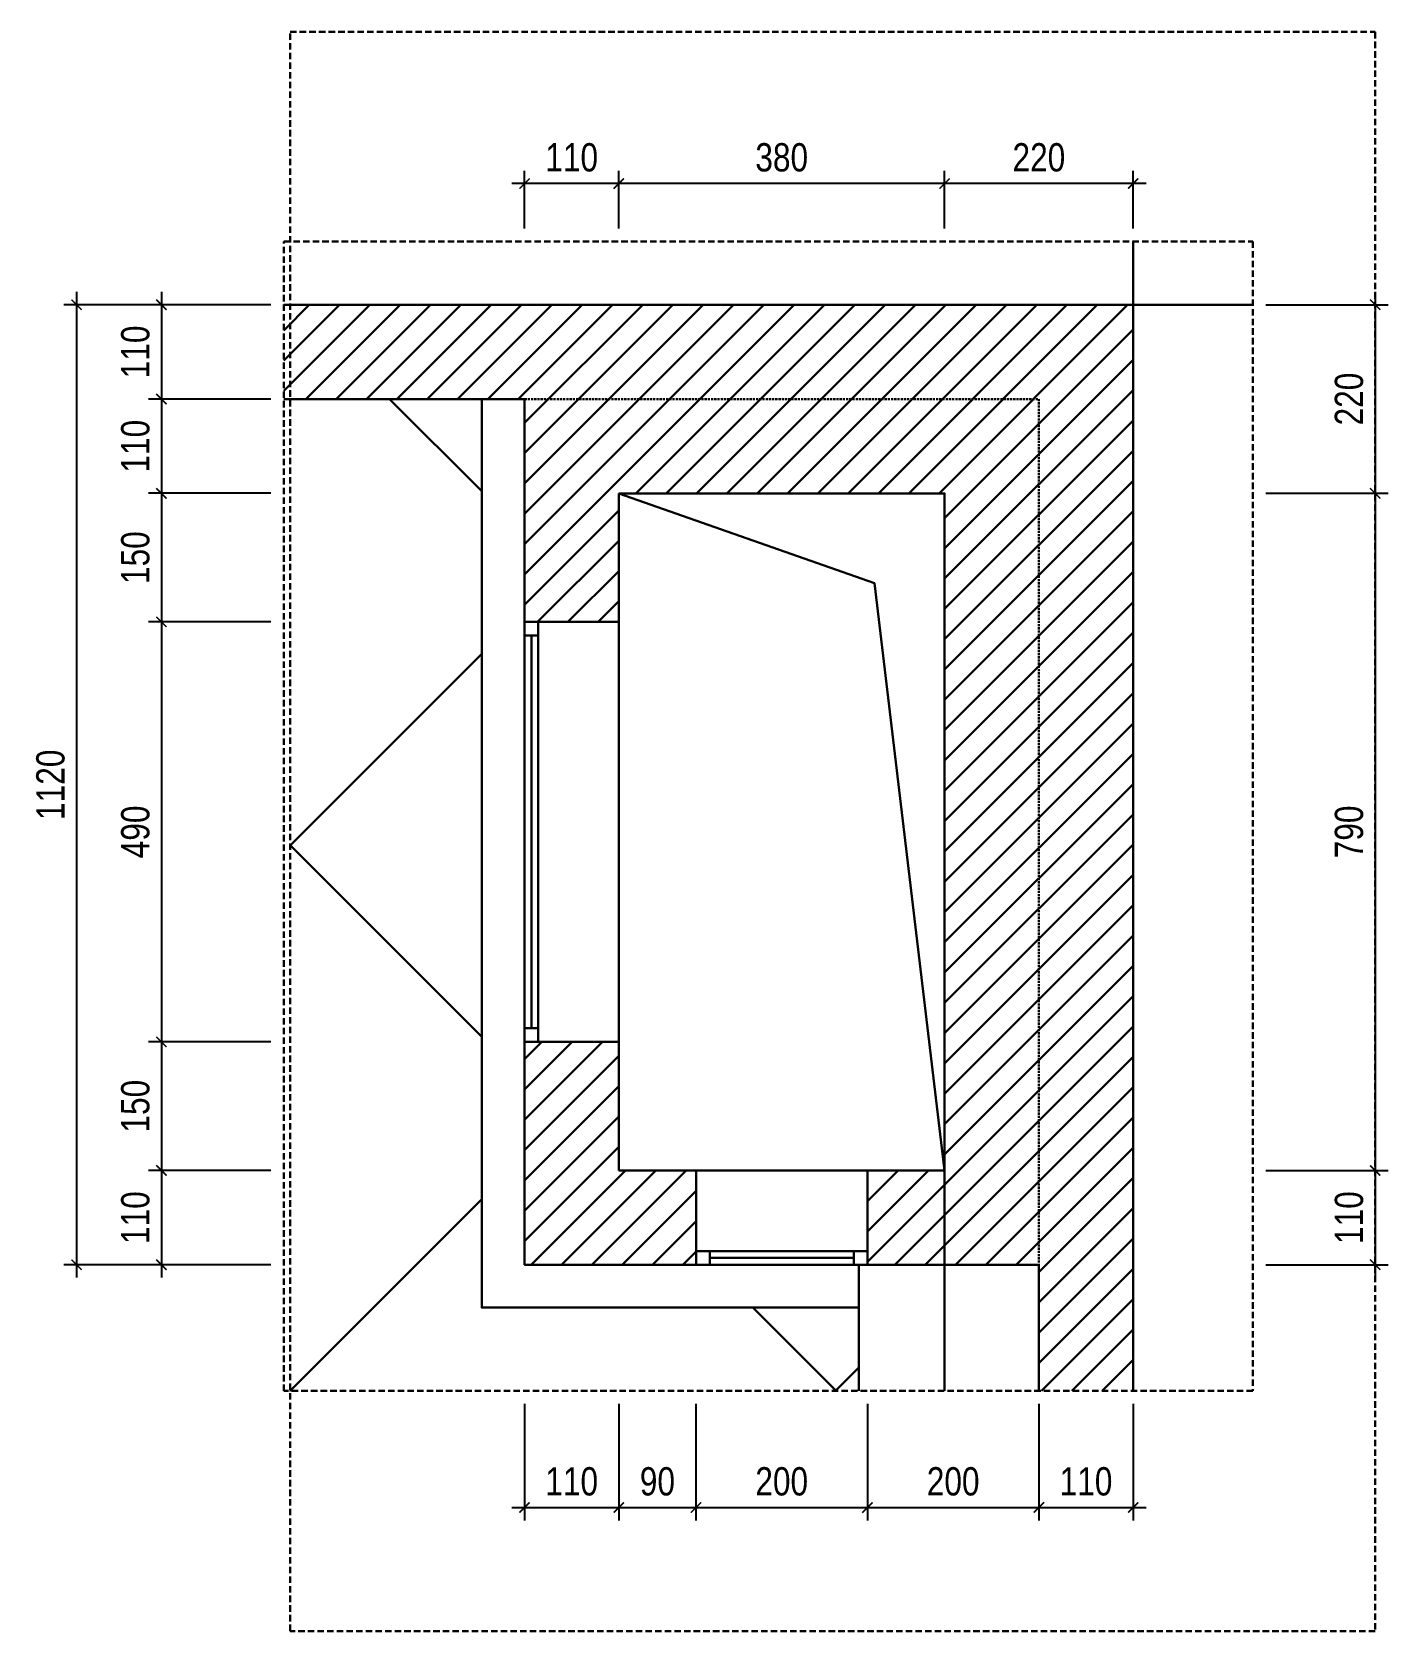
# Model space of a CAD drawing. Header units: millimetres. Extents: x -82962 to 19744, y -138000 to 4535.
# Drawn here: x -23709 to -22127, y -67645 to -65779 of the extents above; entities that cross this region are included whole.
import ezdxf

# ---------------------------------------------------------------- set-up
doc = ezdxf.new("R2010")
doc.units = ezdxf.units.MM
doc.header["$LTSCALE"] = 1000
doc.header["$MEASUREMENT"] = 0
doc.header["$PDMODE"] = 3
doc.linetypes.add('HIDDEN', pattern=[0.375, 0.25, -0.125])
doc.layers.get('0').update_dxf_attribs({"lineweight": 30})
doc.layers.get('DEFPOINTS').update_dxf_attribs({"color": 4, "lineweight": 30})
doc.layers.add('THAY', color=4, linetype='Continuous', lineweight=30)
doc.styles.add('dim', font='arial.ttf', dxfattribs={"width": 0.8})
doc.dimstyles.new('1-100-100', dxfattribs={"dimscale": 0, "dimtxt": 2.2, "dimasz": 0.8, "dimexe": 1, "dimexo": 1, "dimgap": 0.9, "dimtad": 1, "dimdec": 0, "dimzin": 0, "dimdsep": 46, "dimtxsty": 'dim', "dimblk1": 'ARCHTICK', "dimblk2": 'ARCHTICK', "dimsah": 1, "dimcen": 1, "dimdle": 1, "dimclrd": 256, "dimclre": 256, "dimclrt": 1, "dimadec": 0, "dimazin": 0, "dimtfac": 0.0001, "dimtdec": 0, "dimtix": 1, "dimtmove": 2, "dimatfit": 3, "dimldrblk": 'DOT', "dimfxl": 100, "dimtolj": 1, "dimtzin": 0, "dimarcsym": 0})

# ---------------------------------------------------------------- blocks, each defined once
blk = doc.blocks.new('_ARCHTICK')
at = {"color": 0, "linetype": 'ByBlock', "const_width": 0.15}
blk.add_lwpolyline([(-0.5, -0.5), (0.5, 0.5)], dxfattribs=at)
blk = doc.blocks.new('*D1634')
at = {"layer": 'DEFPOINTS', "color": 0, "ltscale": 0.2, "transparency": 16777216}
for p in [(-23415.4, -66097.2), (-23558.1, -66207.2), (-23415.4, -66207.2)]:
    blk.add_point(p, dxfattribs=at)
at = {"layer": 'THAY', "lineweight": -2, "ltscale": 0.2, "transparency": 16777216}
for p, q in [((-23558.1, -66082.2), (-23558.1, -66222.2)), ((-23430.4, -66097.2), (-23573.1, -66097.2)), ((-23430.4, -66207.2), (-23573.1, -66207.2))]:
    blk.add_line(p, q, dxfattribs=at)
at = {"layer": 'THAY', "lineweight": -2, "ltscale": 0.2, "transparency": 16777216, "xscale": 12.00000008646124, "yscale": 12.00000008646124, "zscale": 12.00000008646124}
for p, rotation in [((-23558.1, -66097.2), 90), ((-23558.1, -66207.2), 270)]:
    blk.add_blockref('_ARCHTICK', p, dxfattribs=dict(at, rotation=rotation))
at = {"layer": 'THAY', "color": 1, "ltscale": 0.2, "transparency": 16777216, "insert": (-23588.4, -66152.2), "char_height": 33, "attachment_point": 5, "rotation": 90, "style": 'dim'}
blk.add_mtext('\\A1;110', dxfattribs=at)
blk = doc.blocks.new('_DOT')
at = {"color": 0, "linetype": 'ByBlock', "ltscale": 10}
blk.add_line((-0.5, 0), (-1, 0), dxfattribs=at)
at = {"color": 0, "linetype": 'ByBlock', "ltscale": 10, "const_width": 0.5}
blk.add_lwpolyline([(-0.25, 0, 1), (0.25, 0, 1)], format="xyb", close=True, dxfattribs=at)
blk = doc.blocks.new('*D1635')
at = {"layer": 'DEFPOINTS', "color": 0, "ltscale": 0.2, "transparency": 16777216}
for p in [(-23415.4, -66207.2), (-23558.1, -66317.2), (-23415.4, -66317.2)]:
    blk.add_point(p, dxfattribs=at)
at = {"layer": 'THAY', "lineweight": -2, "ltscale": 0.2, "transparency": 16777216}
for p, q in [((-23430.4, -66207.2), (-23573.1, -66207.2)), ((-23558.1, -66192.2), (-23558.1, -66332.2)), ((-23430.4, -66317.2), (-23573.1, -66317.2))]:
    blk.add_line(p, q, dxfattribs=at)
at = {"layer": 'THAY', "lineweight": -2, "ltscale": 0.2, "transparency": 16777216, "xscale": 12.00000008646124, "yscale": 12.00000008646124, "zscale": 12.00000008646124}
for p, rotation in [((-23558.1, -66207.2), 90), ((-23558.1, -66317.2), 270)]:
    blk.add_blockref('_ARCHTICK', p, dxfattribs=dict(at, rotation=rotation))
at = {"layer": 'THAY', "color": 1, "ltscale": 0.2, "transparency": 16777216, "insert": (-23588.4, -66262.2), "char_height": 33, "attachment_point": 5, "rotation": 90, "style": 'dim'}
blk.add_mtext('\\A1;110', dxfattribs=at)
blk = doc.blocks.new('*D1636')
at = {"layer": 'DEFPOINTS', "color": 0, "ltscale": 0.2, "transparency": 16777216}
for p in [(-23415.4, -66317.2), (-23558.1, -66467.2), (-23415.4, -66467.2)]:
    blk.add_point(p, dxfattribs=at)
at = {"layer": 'THAY', "lineweight": -2, "ltscale": 0.2, "transparency": 16777216}
for p, q in [((-23430.4, -66317.2), (-23573.1, -66317.2)), ((-23558.1, -66302.2), (-23558.1, -66482.2)), ((-23430.4, -66467.2), (-23573.1, -66467.2))]:
    blk.add_line(p, q, dxfattribs=at)
at = {"layer": 'THAY', "lineweight": -2, "ltscale": 0.2, "transparency": 16777216, "xscale": 12.00000008646124, "yscale": 12.00000008646124, "zscale": 12.00000008646124}
for p, rotation in [((-23558.1, -66317.2), 90), ((-23558.1, -66467.2), 270)]:
    blk.add_blockref('_ARCHTICK', p, dxfattribs=dict(at, rotation=rotation))
at = {"layer": 'THAY', "color": 1, "ltscale": 0.2, "transparency": 16777216, "insert": (-23588.4, -66392.2), "char_height": 33, "attachment_point": 5, "rotation": 90, "style": 'dim'}
blk.add_mtext('\\A1;150', dxfattribs=at)
blk = doc.blocks.new('*D1637')
at = {"layer": 'DEFPOINTS', "color": 0, "ltscale": 0.2, "transparency": 16777216}
for p in [(-23415.4, -67107.2), (-23558.1, -67217.2), (-23415.4, -67217.2)]:
    blk.add_point(p, dxfattribs=at)
at = {"layer": 'THAY', "lineweight": -2, "ltscale": 0.2, "transparency": 16777216}
for p, q in [((-23558.1, -67092.2), (-23558.1, -67232.2)), ((-23430.4, -67107.2), (-23573.1, -67107.2)), ((-23430.4, -67217.2), (-23573.1, -67217.2))]:
    blk.add_line(p, q, dxfattribs=at)
at = {"layer": 'THAY', "lineweight": -2, "ltscale": 0.2, "transparency": 16777216, "xscale": 12.00000008646124, "yscale": 12.00000008646124, "zscale": 12.00000008646124}
for p, rotation in [((-23558.1, -67107.2), 90), ((-23558.1, -67217.2), 270)]:
    blk.add_blockref('_ARCHTICK', p, dxfattribs=dict(at, rotation=rotation))
at = {"layer": 'THAY', "color": 1, "ltscale": 0.2, "transparency": 16777216, "insert": (-23588.4, -67162.2), "char_height": 33, "attachment_point": 5, "rotation": 90, "style": 'dim'}
blk.add_mtext('\\A1;110', dxfattribs=at)
blk = doc.blocks.new('*D1638')
at = {"layer": 'DEFPOINTS', "color": 0, "ltscale": 0.2, "transparency": 16777216}
for p in [(-23415.4, -66097.2), (-23657.1, -67217.2), (-23415.4, -67217.2)]:
    blk.add_point(p, dxfattribs=at)
at = {"layer": 'THAY', "lineweight": -2, "ltscale": 0.2, "transparency": 16777216}
for p, q in [((-23657.1, -66082.2), (-23657.1, -67232.2)), ((-23430.4, -66097.2), (-23672.1, -66097.2)), ((-23430.4, -67217.2), (-23672.1, -67217.2))]:
    blk.add_line(p, q, dxfattribs=at)
at = {"layer": 'THAY', "lineweight": -2, "ltscale": 0.2, "transparency": 16777216, "xscale": 12.00000008646124, "yscale": 12.00000008646124, "zscale": 12.00000008646124}
for p, rotation in [((-23657.1, -66097.2), 90), ((-23657.1, -67217.2), 270)]:
    blk.add_blockref('_ARCHTICK', p, dxfattribs=dict(at, rotation=rotation))
at = {"layer": 'THAY', "color": 1, "ltscale": 0.2, "transparency": 16777216, "insert": (-23687.4, -66657.2), "char_height": 33, "attachment_point": 5, "rotation": 90, "style": 'dim'}
blk.add_mtext('\\A1;1120', dxfattribs=at)
blk = doc.blocks.new('*D1639')
at = {"layer": 'DEFPOINTS', "color": 0, "ltscale": 0.2, "transparency": 16777216}
for p in [(-23134.5, -67364.5), (-23024.5, -67364.5), (-23024.5, -67500.4)]:
    blk.add_point(p, dxfattribs=at)
at = {"layer": 'THAY', "lineweight": -2, "ltscale": 0.2, "transparency": 16777216}
for p, q in [((-23134.5, -67379.5), (-23134.5, -67515.4)), ((-23024.5, -67379.5), (-23024.5, -67515.4)), ((-23149.5, -67500.4), (-23009.5, -67500.4))]:
    blk.add_line(p, q, dxfattribs=at)
at = {"layer": 'THAY', "lineweight": -2, "ltscale": 0.2, "transparency": 16777216, "xscale": 12.00000008646124, "yscale": 12.00000008646124, "zscale": 12.00000008646124, "rotation": 180}
blk.add_blockref('_ARCHTICK', (-23134.5, -67500.4), dxfattribs=at)
at = {"layer": 'THAY', "lineweight": -2, "ltscale": 0.2, "transparency": 16777216, "xscale": 12.00000008646124, "yscale": 12.00000008646124, "zscale": 12.00000008646124}
blk.add_blockref('_ARCHTICK', (-23024.5, -67500.4), dxfattribs=at)
at = {"layer": 'THAY', "color": 1, "ltscale": 0.2, "transparency": 16777216, "insert": (-23079.5, -67470.1), "char_height": 33, "attachment_point": 5, "style": 'dim'}
blk.add_mtext('\\A1;110', dxfattribs=at)
blk = doc.blocks.new('*D1640')
at = {"layer": 'DEFPOINTS', "color": 0, "ltscale": 0.2, "transparency": 16777216}
for p in [(-23024.5, -67364.5), (-22934.5, -67364.5), (-22934.5, -67500.4)]:
    blk.add_point(p, dxfattribs=at)
at = {"layer": 'THAY', "lineweight": -2, "ltscale": 0.2, "transparency": 16777216}
for p, q in [((-23024.5, -67379.5), (-23024.5, -67515.4)), ((-22934.5, -67379.5), (-22934.5, -67515.4)), ((-23039.5, -67500.4), (-22919.5, -67500.4))]:
    blk.add_line(p, q, dxfattribs=at)
at = {"layer": 'THAY', "lineweight": -2, "ltscale": 0.2, "transparency": 16777216, "xscale": 12.00000008646124, "yscale": 12.00000008646124, "zscale": 12.00000008646124, "rotation": 180}
blk.add_blockref('_ARCHTICK', (-23024.5, -67500.4), dxfattribs=at)
at = {"layer": 'THAY', "lineweight": -2, "ltscale": 0.2, "transparency": 16777216, "xscale": 12.00000008646124, "yscale": 12.00000008646124, "zscale": 12.00000008646124}
blk.add_blockref('_ARCHTICK', (-22934.5, -67500.4), dxfattribs=at)
at = {"layer": 'THAY', "color": 1, "ltscale": 0.2, "transparency": 16777216, "insert": (-22979.5, -67470.1), "char_height": 33, "attachment_point": 5, "style": 'dim'}
blk.add_mtext('\\A1;90', dxfattribs=at)
blk = doc.blocks.new('*D1641')
at = {"layer": 'DEFPOINTS', "color": 0, "ltscale": 0.2, "transparency": 16777216}
for p in [(-22534.5, -67364.5), (-22424.5, -67364.5), (-22424.5, -67500.4)]:
    blk.add_point(p, dxfattribs=at)
at = {"layer": 'THAY', "lineweight": -2, "ltscale": 0.2, "transparency": 16777216}
for p, q in [((-22534.5, -67379.5), (-22534.5, -67515.4)), ((-22424.5, -67379.5), (-22424.5, -67515.4)), ((-22549.5, -67500.4), (-22409.5, -67500.4))]:
    blk.add_line(p, q, dxfattribs=at)
at = {"layer": 'THAY', "lineweight": -2, "ltscale": 0.2, "transparency": 16777216, "xscale": 12.00000008646124, "yscale": 12.00000008646124, "zscale": 12.00000008646124, "rotation": 180}
blk.add_blockref('_ARCHTICK', (-22534.5, -67500.4), dxfattribs=at)
at = {"layer": 'THAY', "lineweight": -2, "ltscale": 0.2, "transparency": 16777216, "xscale": 12.00000008646124, "yscale": 12.00000008646124, "zscale": 12.00000008646124}
blk.add_blockref('_ARCHTICK', (-22424.5, -67500.4), dxfattribs=at)
at = {"layer": 'THAY', "color": 1, "ltscale": 0.2, "transparency": 16777216, "insert": (-22479.5, -67470.1), "char_height": 33, "attachment_point": 5, "style": 'dim'}
blk.add_mtext('\\A1;110', dxfattribs=at)
blk = doc.blocks.new('*D1650')
at = {"layer": 'DEFPOINTS', "color": 0, "ltscale": 0.2, "transparency": 16777216}
for p in [(-22644.5, -65955.8), (-22644.5, -66023.4), (-22424.5, -66023.4)]:
    blk.add_point(p, dxfattribs=at)
at = {"layer": 'THAY', "lineweight": -2, "ltscale": 0.2, "transparency": 16777216}
for p, q in [((-22644.5, -66008.4), (-22644.5, -65940.8)), ((-22424.5, -66008.4), (-22424.5, -65940.8)), ((-22409.5, -65955.8), (-22659.5, -65955.8))]:
    blk.add_line(p, q, dxfattribs=at)
at = {"layer": 'THAY', "lineweight": -2, "ltscale": 0.2, "transparency": 16777216, "xscale": 12.00000008646128, "yscale": 12.00000008646128, "zscale": 12.00000008646128, "rotation": 180}
blk.add_blockref('_ARCHTICK', (-22644.5, -65955.8), dxfattribs=at)
at = {"layer": 'THAY', "lineweight": -2, "ltscale": 0.2, "transparency": 16777216, "xscale": 12.00000008646128, "yscale": 12.00000008646128, "zscale": 12.00000008646128}
blk.add_blockref('_ARCHTICK', (-22424.5, -65955.8), dxfattribs=at)
at = {"layer": 'THAY', "color": 1, "ltscale": 0.2, "transparency": 16777216, "insert": (-22534.5, -65925.4), "char_height": 33, "attachment_point": 5, "style": 'dim'}
blk.add_mtext('\\A1;220', dxfattribs=at)
blk = doc.blocks.new('*D1666')
at = {"layer": 'DEFPOINTS', "color": 0, "ltscale": 0.2, "transparency": 16777216}
for p in [(-23415.4, -66467.2), (-23558.1, -66957.2), (-23415.4, -66957.2)]:
    blk.add_point(p, dxfattribs=at)
at = {"layer": 'THAY', "lineweight": -2, "ltscale": 0.2, "transparency": 16777216}
for p, q in [((-23430.4, -66467.2), (-23573.1, -66467.2)), ((-23558.1, -66452.2), (-23558.1, -66972.2)), ((-23430.4, -66957.2), (-23573.1, -66957.2))]:
    blk.add_line(p, q, dxfattribs=at)
at = {"layer": 'THAY', "lineweight": -2, "ltscale": 0.2, "transparency": 16777216, "xscale": 12.00000008646128, "yscale": 12.00000008646128, "zscale": 12.00000008646128}
for p, rotation in [((-23558.1, -66467.2), 90), ((-23558.1, -66957.2), 270)]:
    blk.add_blockref('_ARCHTICK', p, dxfattribs=dict(at, rotation=rotation))
at = {"layer": 'THAY', "color": 1, "ltscale": 0.2, "transparency": 16777216, "insert": (-23588.4, -66712.2), "char_height": 33, "attachment_point": 5, "rotation": 90, "style": 'dim'}
blk.add_mtext('\\A1;490', dxfattribs=at)
blk = doc.blocks.new('*D1667')
at = {"layer": 'DEFPOINTS', "color": 0, "ltscale": 0.2, "transparency": 16777216}
for p in [(-23415.4, -66957.2), (-23558.1, -67107.2), (-23415.4, -67107.2)]:
    blk.add_point(p, dxfattribs=at)
at = {"layer": 'THAY', "lineweight": -2, "ltscale": 0.2, "transparency": 16777216}
for p, q in [((-23558.1, -66942.2), (-23558.1, -67122.2)), ((-23430.4, -66957.2), (-23573.1, -66957.2)), ((-23430.4, -67107.2), (-23573.1, -67107.2))]:
    blk.add_line(p, q, dxfattribs=at)
at = {"layer": 'THAY', "lineweight": -2, "ltscale": 0.2, "transparency": 16777216, "xscale": 12.00000008646128, "yscale": 12.00000008646128, "zscale": 12.00000008646128}
for p, rotation in [((-23558.1, -66957.2), 90), ((-23558.1, -67107.2), 270)]:
    blk.add_blockref('_ARCHTICK', p, dxfattribs=dict(at, rotation=rotation))
at = {"layer": 'THAY', "color": 1, "ltscale": 0.2, "transparency": 16777216, "insert": (-23588.4, -67032.2), "char_height": 33, "attachment_point": 5, "rotation": 90, "style": 'dim'}
blk.add_mtext('\\A1;150', dxfattribs=at)
blk = doc.blocks.new('*D1668')
at = {"layer": 'DEFPOINTS', "color": 0, "ltscale": 0.2, "transparency": 16777216}
for p in [(-22934.5, -67364.5), (-22734.5, -67364.5), (-22734.5, -67500.4)]:
    blk.add_point(p, dxfattribs=at)
at = {"layer": 'THAY', "lineweight": -2, "ltscale": 0.2, "transparency": 16777216}
for p, q in [((-22934.5, -67379.5), (-22934.5, -67515.4)), ((-22734.5, -67379.5), (-22734.5, -67515.4)), ((-22949.5, -67500.4), (-22719.5, -67500.4))]:
    blk.add_line(p, q, dxfattribs=at)
at = {"layer": 'THAY', "lineweight": -2, "ltscale": 0.2, "transparency": 16777216, "xscale": 12.00000008646128, "yscale": 12.00000008646128, "zscale": 12.00000008646128, "rotation": 180}
blk.add_blockref('_ARCHTICK', (-22934.5, -67500.4), dxfattribs=at)
at = {"layer": 'THAY', "lineweight": -2, "ltscale": 0.2, "transparency": 16777216, "xscale": 12.00000008646128, "yscale": 12.00000008646128, "zscale": 12.00000008646128}
blk.add_blockref('_ARCHTICK', (-22734.5, -67500.4), dxfattribs=at)
at = {"layer": 'THAY', "color": 1, "ltscale": 0.2, "transparency": 16777216, "insert": (-22834.5, -67470.1), "char_height": 33, "attachment_point": 5, "style": 'dim'}
blk.add_mtext('\\A1;200', dxfattribs=at)
blk = doc.blocks.new('*D1669')
at = {"layer": 'DEFPOINTS', "color": 0, "ltscale": 0.2, "transparency": 16777216}
for p in [(-22734.5, -67364.5), (-22534.5, -67364.5), (-22534.5, -67500.4)]:
    blk.add_point(p, dxfattribs=at)
at = {"layer": 'THAY', "lineweight": -2, "ltscale": 0.2, "transparency": 16777216}
for p, q in [((-22734.5, -67379.5), (-22734.5, -67515.4)), ((-22534.5, -67379.5), (-22534.5, -67515.4)), ((-22749.5, -67500.4), (-22519.5, -67500.4))]:
    blk.add_line(p, q, dxfattribs=at)
at = {"layer": 'THAY', "lineweight": -2, "ltscale": 0.2, "transparency": 16777216, "xscale": 12.00000008646128, "yscale": 12.00000008646128, "zscale": 12.00000008646128, "rotation": 180}
blk.add_blockref('_ARCHTICK', (-22734.5, -67500.4), dxfattribs=at)
at = {"layer": 'THAY', "lineweight": -2, "ltscale": 0.2, "transparency": 16777216, "xscale": 12.00000008646128, "yscale": 12.00000008646128, "zscale": 12.00000008646128}
blk.add_blockref('_ARCHTICK', (-22534.5, -67500.4), dxfattribs=at)
at = {"layer": 'THAY', "color": 1, "ltscale": 0.2, "transparency": 16777216, "insert": (-22634.5, -67470.1), "char_height": 33, "attachment_point": 5, "style": 'dim'}
blk.add_mtext('\\A1;200', dxfattribs=at)
blk = doc.blocks.new('*D1753')
at = {"layer": 'DEFPOINTS', "color": 0, "ltscale": 0.2, "transparency": 16777216}
for p in [(-22284.9, -66097.2), (-22284.9, -66317.2), (-22142.2, -66317.2)]:
    blk.add_point(p, dxfattribs=at)
at = {"layer": 'THAY', "lineweight": -2, "ltscale": 0.2, "transparency": 16777216}
for p, q in [((-22142.2, -66082.2), (-22142.2, -66332.2)), ((-22269.9, -66097.2), (-22127.2, -66097.2)), ((-22269.9, -66317.2), (-22127.2, -66317.2))]:
    blk.add_line(p, q, dxfattribs=at)
at = {"layer": 'THAY', "lineweight": -2, "ltscale": 0.2, "transparency": 16777216, "xscale": 12.00000008646128, "yscale": 12.00000008646128, "zscale": 12.00000008646128}
for p, rotation in [((-22142.2, -66097.2), 90), ((-22142.2, -66317.2), 270)]:
    blk.add_blockref('_ARCHTICK', p, dxfattribs=dict(at, rotation=rotation))
at = {"layer": 'THAY', "color": 1, "ltscale": 0.2, "transparency": 16777216, "insert": (-22172.6, -66207.2), "char_height": 33, "attachment_point": 5, "rotation": 90, "style": 'dim'}
blk.add_mtext('\\A1;220', dxfattribs=at)
blk = doc.blocks.new('*D1754')
at = {"layer": 'DEFPOINTS', "color": 0, "ltscale": 0.2, "transparency": 16777216}
for p in [(-22284.9, -66317.2), (-22284.9, -67107.2), (-22142.2, -67107.2)]:
    blk.add_point(p, dxfattribs=at)
at = {"layer": 'THAY', "lineweight": -2, "ltscale": 0.2, "transparency": 16777216}
for p, q in [((-22269.9, -66317.2), (-22127.2, -66317.2)), ((-22142.2, -66302.2), (-22142.2, -67122.2)), ((-22269.9, -67107.2), (-22127.2, -67107.2))]:
    blk.add_line(p, q, dxfattribs=at)
at = {"layer": 'THAY', "lineweight": -2, "ltscale": 0.2, "transparency": 16777216, "xscale": 12.00000008646128, "yscale": 12.00000008646128, "zscale": 12.00000008646128}
for p, rotation in [((-22142.2, -66317.2), 90), ((-22142.2, -67107.2), 270)]:
    blk.add_blockref('_ARCHTICK', p, dxfattribs=dict(at, rotation=rotation))
at = {"layer": 'THAY', "color": 1, "ltscale": 0.2, "transparency": 16777216, "insert": (-22172.6, -66712.2), "char_height": 33, "attachment_point": 5, "rotation": 90, "style": 'dim'}
blk.add_mtext('\\A1;790', dxfattribs=at)
blk = doc.blocks.new('*D1755')
at = {"layer": 'DEFPOINTS', "color": 0, "ltscale": 0.2, "transparency": 16777216}
for p in [(-22284.9, -67107.2), (-22284.9, -67217.2), (-22142.2, -67217.2)]:
    blk.add_point(p, dxfattribs=at)
at = {"layer": 'THAY', "lineweight": -2, "ltscale": 0.2, "transparency": 16777216}
for p, q in [((-22142.2, -67092.2), (-22142.2, -67232.2)), ((-22269.9, -67107.2), (-22127.2, -67107.2)), ((-22269.9, -67217.2), (-22127.2, -67217.2))]:
    blk.add_line(p, q, dxfattribs=at)
at = {"layer": 'THAY', "lineweight": -2, "ltscale": 0.2, "transparency": 16777216, "xscale": 12.00000008646128, "yscale": 12.00000008646128, "zscale": 12.00000008646128}
for p, rotation in [((-22142.2, -67107.2), 90), ((-22142.2, -67217.2), 270)]:
    blk.add_blockref('_ARCHTICK', p, dxfattribs=dict(at, rotation=rotation))
at = {"layer": 'THAY', "color": 1, "ltscale": 0.2, "transparency": 16777216, "insert": (-22172.6, -67162.2), "char_height": 33, "attachment_point": 5, "rotation": 90, "style": 'dim'}
blk.add_mtext('\\A1;110', dxfattribs=at)
blk = doc.blocks.new('*D1756')
at = {"layer": 'DEFPOINTS', "color": 0, "ltscale": 0.2, "transparency": 16777216}
for p in [(-23024.5, -65955.8), (-23024.5, -66023.4), (-22644.5, -66023.4)]:
    blk.add_point(p, dxfattribs=at)
at = {"layer": 'THAY', "lineweight": -2, "ltscale": 0.2, "transparency": 16777216}
for p, q in [((-23024.5, -66008.4), (-23024.5, -65940.8)), ((-22644.5, -66008.4), (-22644.5, -65940.8)), ((-22629.5, -65955.8), (-23039.5, -65955.8))]:
    blk.add_line(p, q, dxfattribs=at)
at = {"layer": 'THAY', "lineweight": -2, "ltscale": 0.2, "transparency": 16777216, "xscale": 12.00000008646128, "yscale": 12.00000008646128, "zscale": 12.00000008646128, "rotation": 180}
blk.add_blockref('_ARCHTICK', (-23024.5, -65955.8), dxfattribs=at)
at = {"layer": 'THAY', "lineweight": -2, "ltscale": 0.2, "transparency": 16777216, "xscale": 12.00000008646128, "yscale": 12.00000008646128, "zscale": 12.00000008646128}
blk.add_blockref('_ARCHTICK', (-22644.5, -65955.8), dxfattribs=at)
at = {"layer": 'THAY', "color": 1, "ltscale": 0.2, "transparency": 16777216, "insert": (-22834.5, -65925.4), "char_height": 33, "attachment_point": 5, "style": 'dim'}
blk.add_mtext('\\A1;380', dxfattribs=at)
blk = doc.blocks.new('*D1757')
at = {"layer": 'DEFPOINTS', "color": 0, "ltscale": 0.2, "transparency": 16777216}
for p in [(-23134.5, -65955.8), (-23134.5, -66023.4), (-23024.5, -66023.4)]:
    blk.add_point(p, dxfattribs=at)
at = {"layer": 'THAY', "lineweight": -2, "ltscale": 0.2, "transparency": 16777216}
for p, q in [((-23134.5, -66008.4), (-23134.5, -65940.8)), ((-23024.5, -66008.4), (-23024.5, -65940.8)), ((-23009.5, -65955.8), (-23149.5, -65955.8))]:
    blk.add_line(p, q, dxfattribs=at)
at = {"layer": 'THAY', "lineweight": -2, "ltscale": 0.2, "transparency": 16777216, "xscale": 12.00000008646128, "yscale": 12.00000008646128, "zscale": 12.00000008646128, "rotation": 180}
blk.add_blockref('_ARCHTICK', (-23134.5, -65955.8), dxfattribs=at)
at = {"layer": 'THAY', "lineweight": -2, "ltscale": 0.2, "transparency": 16777216, "xscale": 12.00000008646128, "yscale": 12.00000008646128, "zscale": 12.00000008646128}
blk.add_blockref('_ARCHTICK', (-23024.5, -65955.8), dxfattribs=at)
at = {"layer": 'THAY', "color": 1, "ltscale": 0.2, "transparency": 16777216, "insert": (-23079.5, -65925.4), "char_height": 33, "attachment_point": 5, "style": 'dim'}
blk.add_mtext('\\A1;110', dxfattribs=at)

msp = doc.modelspace()

# ---------------------------------------------------------------- hatches: boundary and pattern name
at = {"layer": 'THAY', "ltscale": 0.2}
h = msp.add_hatch(dxfattribs=at)
h.set_pattern_fill('ANSI31', color=256, scale=200, style=0, double=1)
h.set_pattern_definition([(45, (-23415.408, -67364.472), (-17.67767, 17.67767), [])])
h.paths.add_polyline_path([(-22424.45424, -66097.22463), (-23408.07947, -66097.22463), (-23408.07947, -66207.22463), (-23134.45424, -66207.22463), (-22534.45424, -66207.22463), (-22534.45424, -67217.22463), (-22534.45424, -67364.47174), (-22424.45424, -67364.47174)])
h.paths.add_polyline_path([(-22534.45424, -66207.22463), (-23134.45424, -66207.22463), (-23134.45424, -66467.22463), (-23118.45424, -66467.22463), (-23024.45424, -66467.22463), (-23024.45424, -66317.22463), (-22644.45424, -66317.22463), (-22644.45424, -67107.22463), (-22644.45424, -67217.22463), (-22534.45424, -67217.22463)], flags=17)
h.paths.add_polyline_path([(-22644.45424, -67107.22463), (-22734.45424, -67107.22463), (-22734.45424, -67217.22463), (-22644.45424, -67217.22463)], flags=16)
h.paths.add_polyline_path([(-22934.45424, -67107.22463), (-23024.45424, -67107.22463), (-23024.45424, -66957.22463), (-23134.45424, -66957.22463), (-23134.45424, -67217.22463), (-22934.45424, -67217.22463), (-22934.45424, -67201.22463)], flags=17)
h.paths.add_polyline_path([(-23408.07947, -66097.22463), (-23415.40843, -66097.22463), (-23415.40843, -66207.22463), (-23408.07947, -66207.22463)])
h = msp.add_hatch(dxfattribs=at)
h.set_pattern_fill('_USER', color=256, scale=450, angle=45, style=0, double=1, pattern_type=0)
h.set_pattern_definition([(45, (-23408.1, -67364.47), (-318.2, 318.2), []), (135, (-23408.1, -67364.47), (-318.2, -318.2), [])])
h.paths.add_polyline_path([(-23184.45424, -66207.22463), (-23408.07947, -66207.22463), (-23408.07947, -67364.47174), (-22744.45424, -67364.47174), (-22744.45424, -67267.22463), (-23184.45424, -67267.22463)])

# ---------------------------------------------------------------- linework, layer by layer
at = {"layer": 'THAY', "ltscale": 0.015}
for p, q in [((-22424.45424, -67364.47174), (-22424.45424, -66023.44526)), ((-23415.40843, -66097.22463), (-22284.90922, -66097.22463))]:
    msp.add_line(p, q, dxfattribs=at)
at = {"layer": 'THAY', "linetype": 'Continuous'}
for p, q in [((-23415.40843, -66097.22463), (-22424.45424, -66097.22463)), ((-22424.45424, -67364.47174), (-22424.45424, -66097.22463)), ((-23134.45424, -66207.22463), (-23134.45424, -66467.22463)), ((-23024.45424, -66317.22463), (-23024.45424, -66467.22463)), ((-22644.45424, -66317.22463), (-23024.45424, -66317.22463)), ((-22644.45424, -66317.22463), (-22644.45424, -67107.22463)), ((-23024.45424, -66467.22463), (-23134.45424, -66467.22463)), ((-23134.45424, -66957.22463), (-23024.45424, -66957.22463)), ((-23134.45424, -66957.22463), (-23134.45424, -67217.22463)), ((-23024.45424, -66957.22463), (-23024.45424, -67107.22463)), ((-23024.45424, -67107.22463), (-22934.45424, -67107.22463)), ((-22934.45424, -67107.22463), (-22934.45424, -67217.22463)), ((-22734.45424, -67107.22463), (-22734.45424, -67217.22463)), ((-22734.45424, -67107.22463), (-22644.45424, -67107.22463)), ((-23134.45424, -67217.22463), (-22934.45424, -67217.22463)), ((-22734.45424, -67217.22463), (-22534.45424, -67217.22463))]:
    msp.add_line(p, q, dxfattribs=at)
at = {"layer": 'THAY', "ltscale": 0.2}
for p, q in [((-23024.45424, -66957.22463), (-23024.45424, -66467.22463)), ((-22934.45424, -67107.22463), (-22734.45424, -67107.22463))]:
    msp.add_line(p, q, dxfattribs=at)
at = {"layer": 'THAY'}
msp.add_line((-22534.45424, -67217.22463), (-22534.45424, -67364.47174), dxfattribs=at)
at = {"layer": 'THAY', "linetype": 'HIDDEN', "ltscale": 0.03}
for points in [[(-22142.23818, -67644.50828), (-23408.07947, -67644.50828), (-23408.07947, -65778.9545), (-22142.23818, -65778.9545)], [(-22284.90922, -67364.47174), (-23415.40843, -67364.47174), (-23415.40843, -66023.44526), (-22284.90922, -66023.44526)]]:
    msp.add_lwpolyline(points, close=True, dxfattribs=at)
at = {"layer": 'THAY', "linetype": 'Continuous'}
for points in [[(-23415.40843, -66207.22463), (-23134.45424, -66207.22463)], [(-23024.45424, -66317.22463), (-22726.30399, -66421.95514), (-22644.45424, -67107.22463)], [(-23024.45424, -66317.22463), (-22644.45424, -66317.22463), (-22644.45424, -66317.22463), (-22644.45424, -66317.22463), (-22644.45424, -67107.22463)], [(-22534.45424, -67217.22463), (-22534.45424, -67364.47174)]]:
    msp.add_lwpolyline(points, dxfattribs=at)
at = {"layer": 'THAY', "ltscale": 0.2}
for points in [[(-23184.45424, -66207.22463), (-23184.45424, -67267.22463), (-22744.45424, -67267.22463)], [(-23134.45424, -66207.22463), (-23134.45424, -67217.22463), (-22744.45424, -67217.22463)], [(-23024.45424, -66317.22463), (-22644.45424, -66317.22463), (-22644.45424, -67107.22463)], [(-22644.45424, -67107.22463), (-22644.45424, -67364.47174)], [(-22744.45424, -67217.22463), (-22744.45424, -67364.47174)]]:
    msp.add_lwpolyline(points, dxfattribs=at)
at = {"layer": 'THAY', "linetype": 'HIDDEN', "ltscale": 0.01}
msp.add_lwpolyline([(-23134.45424, -66207.22463), (-22534.45424, -66207.22463), (-22534.45424, -67217.22463)], dxfattribs=at)
at = {"layer": 'THAY', "ltscale": 0.2}
for points in [[(-23134.45424, -66467.22463), (-23134.45424, -66483.22463), (-23118.45424, -66483.22463), (-23118.45424, -66467.22463)], [(-23118.45424, -66483.22463), (-23118.45424, -66941.22463), (-23134.45424, -66941.22463), (-23134.45424, -66483.22463)], [(-23134.45424, -66941.22463), (-23134.45424, -66957.22463), (-23118.45424, -66957.22463), (-23118.45424, -66941.22463)], [(-22934.45424, -67217.22463), (-22918.45424, -67217.22463), (-22918.45424, -67201.22463), (-22934.45424, -67201.22463)], [(-22918.45424, -67201.22463), (-22750.45424, -67201.22463), (-22750.45424, -67217.22463), (-22918.45424, -67217.22463)], [(-22750.45424, -67217.22463), (-22734.45424, -67217.22463), (-22734.45424, -67201.22463), (-22750.45424, -67201.22463)]]:
    msp.add_lwpolyline(points, close=True, dxfattribs=at)
at = {"layer": 'THAY', "linetype": 'HIDDEN', "ltscale": 0.002}
for points in [[(-23126.45424, -66483.22463), (-23126.45424, -66941.22463)], [(-22918.45424, -67209.22463), (-22750.45424, -67209.22463)]]:
    msp.add_lwpolyline(points, dxfattribs=at)

# ---------------------------------------------------------------- dimensions: what is measured, and where the dimension line sits
at = {"layer": 'THAY', "ltscale": 0.2}
for base, p1, p2, picture, middle in [((-23134.45424, -65955.7663), (-23024.45424, -66023.44526), (-23134.45424, -66023.44526), '*D1757', (-23079.45424, -65925.41739)), ((-23024.45424, -65955.7663), (-22644.45424, -66023.44526), (-23024.45424, -66023.44526), '*D1756', (-22834.45424, -65925.40614)), ((-22644.45424, -65955.7663), (-22424.45424, -66023.44526), (-22644.45424, -66023.44526), '*D1650', (-22534.45424, -65925.41739)), ((-23024.45424, -67500.40597), (-23134.45424, -67364.47174), (-23024.45424, -67364.47174), '*D1639', (-23079.45424, -67470.05706)), ((-22934.45424, -67500.40597), (-23024.45424, -67364.47174), (-22934.45424, -67364.47174), '*D1640', (-22979.45424, -67470.05706)), ((-22734.45424, -67500.40597), (-22934.45424, -67364.47174), (-22734.45424, -67364.47174), '*D1668', (-22834.45424, -67470.05706)), ((-22534.45424, -67500.40597), (-22734.45424, -67364.47174), (-22534.45424, -67364.47174), '*D1669', (-22634.45424, -67470.05706)), ((-22424.45424, -67500.40597), (-22534.45424, -67364.47174), (-22424.45424, -67364.47174), '*D1641', (-22479.45424, -67470.05706))]:
    dim = msp.add_linear_dim(base=base, p1=p1, p2=p2, dimstyle='1-100-100', override={"dimscale": 15}, dxfattribs=at)
    dim.commit()
    dim.dimension.update_dxf_attribs({"geometry": picture, "text_midpoint": middle})
for base, p1, p2, picture, middle in [((-23657.07947, -67217.22463), (-23415.40843, -66097.22463), (-23415.40843, -67217.22463), '*D1638', (-23687.42838, -66657.22463)), ((-23558.07947, -66207.22463), (-23415.40843, -66097.22463), (-23415.40843, -66207.22463), '*D1634', (-23588.42838, -66152.22463)), ((-22142.23818, -66317.22463), (-22284.90922, -66097.22463), (-22284.90922, -66317.22463), '*D1753', (-22172.58708, -66207.22463)), ((-23558.07947, -66317.22463), (-23415.40843, -66207.22463), (-23415.40843, -66317.22463), '*D1635', (-23588.42838, -66262.22463)), ((-23558.07947, -66467.22463), (-23415.40843, -66317.22463), (-23415.40843, -66467.22463), '*D1636', (-23588.42838, -66392.22463)), ((-22142.23818, -67107.22463), (-22284.90922, -66317.22463), (-22284.90922, -67107.22463), '*D1754', (-22172.58708, -66712.22463)), ((-23558.07947, -66957.22463), (-23415.40843, -66467.22463), (-23415.40843, -66957.22463), '*D1666', (-23588.42838, -66712.22463)), ((-23558.07947, -67107.22463), (-23415.40843, -66957.22463), (-23415.40843, -67107.22463), '*D1667', (-23588.42838, -67032.22463)), ((-23558.07947, -67217.22463), (-23415.40843, -67107.22463), (-23415.40843, -67217.22463), '*D1637', (-23588.42838, -67162.22463)), ((-22142.23818, -67217.22463), (-22284.90922, -67107.22463), (-22284.90922, -67217.22463), '*D1755', (-22172.58708, -67162.22463))]:
    dim = msp.add_linear_dim(base=base, p1=p1, p2=p2, angle=90, dimstyle='1-100-100', override={"dimscale": 15}, dxfattribs=at)
    dim.commit()
    dim.dimension.update_dxf_attribs({"geometry": picture, "text_midpoint": middle})

doc.saveas('drawing.dxf')
